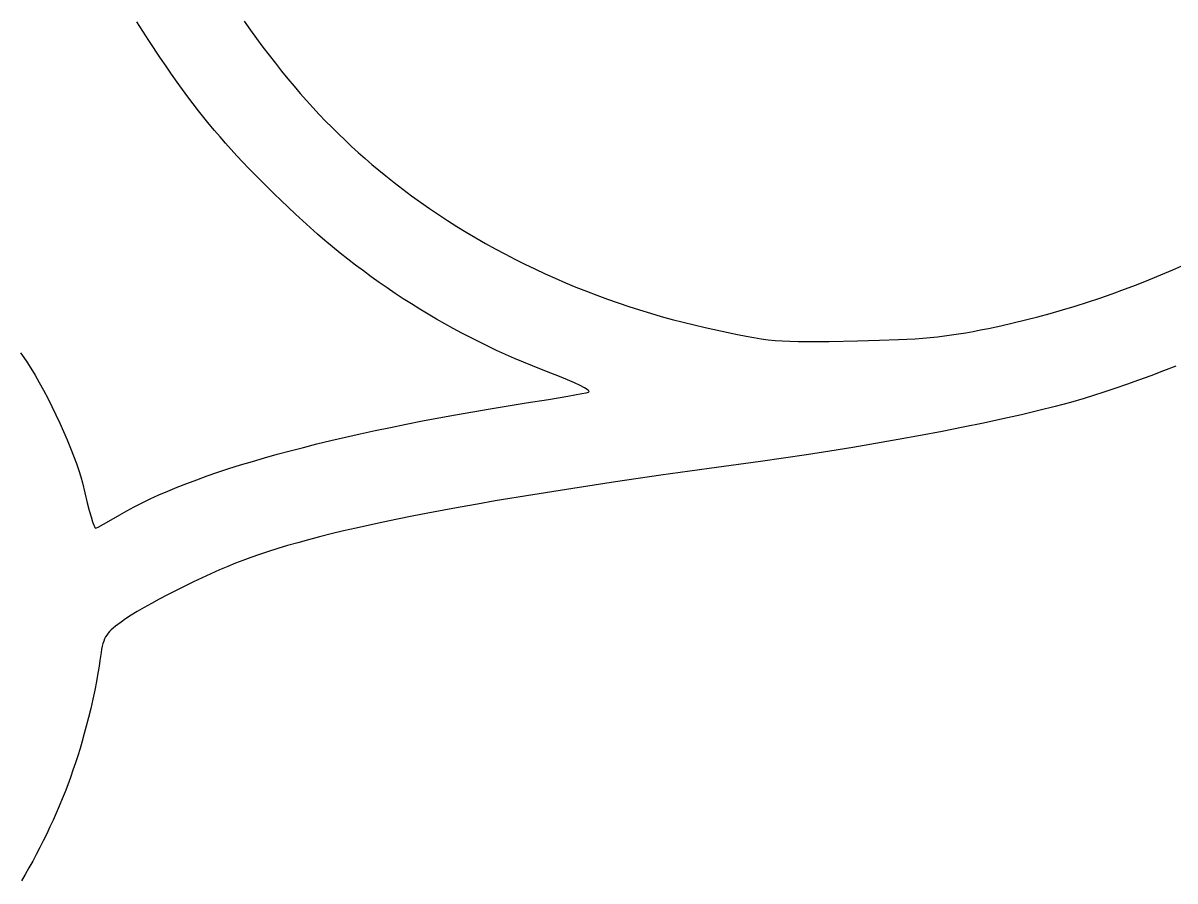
# Model space of a CAD drawing. Extents: x 27 to 7227, y -6929 to 395.
# Drawn here: x 2152 to 4276, y -4849 to -3268 of the extents above; entities that cross this region are included whole.
import ezdxf

# ---------------------------------------------------------------- set-up
doc = ezdxf.new("R2010")
doc.units = 0

msp = doc.modelspace()

# ---------------------------------------------------------------- linework, layer by layer
at = {"layer": 'Layer 1'}
for p, q in [((2383.758625, -3299.904503), (2361.366983, -3265.219991)), ((2559.335692, -3264.045004), (2570.945412, -3280.361815)), ((2570.945412, -3280.361815), (2582.50615, -3296.269205)), ((2405.127079, -3332.054279), (2383.758625, -3299.904503)), ((2582.50615, -3296.269205), (2594.0291, -3311.780689)), ((2594.0291, -3311.780689), (2605.525451, -3326.909784)), ((2415.501734, -3347.275656), (2405.127079, -3332.054279)), ((2605.525451, -3326.909784), (2617.006396, -3341.670007)), ((2425.709539, -3361.979767), (2415.501734, -3347.275656)), ((2617.006396, -3341.670007), (2628.483125, -3356.074875)), ((2435.780144, -3376.205418), (2425.709539, -3361.979767)), ((2445.743198, -3389.991416), (2435.780144, -3376.205418)), ((2628.483125, -3356.074875), (2639.96683, -3370.137904)), ((2639.96683, -3370.137904), (2651.468701, -3383.87261)), ((2455.62835, -3403.376566), (2445.743198, -3389.991416)), ((2651.468701, -3383.87261), (2662.99993, -3397.292511)), ((2662.99993, -3397.292511), (2674.571709, -3410.411123)), ((2465.46525, -3416.399675), (2455.62835, -3403.376566)), ((2475.283546, -3429.099548), (2465.46525, -3416.399675)), ((2674.571709, -3410.411123), (2686.195228, -3423.241963)), ((2485.112888, -3441.514993), (2475.283546, -3429.099548)), ((2686.195228, -3423.241963), (2697.881679, -3435.798547)), ((2697.881679, -3435.798547), (2709.642253, -3448.094392)), ((2494.982924, -3453.684814), (2485.112888, -3441.514993)), ((2504.923305, -3465.647818), (2494.982924, -3453.684814)), ((2709.642253, -3448.094392), (2721.488141, -3460.143016)), ((2721.488141, -3460.143016), (2733.430534, -3471.957933)), ((2514.963678, -3477.442811), (2504.923305, -3465.647818)), ((2525.133694, -3489.108599), (2514.963678, -3477.442811)), ((2733.430534, -3471.957933), (2745.480624, -3483.552662)), ((2535.463002, -3500.683988), (2525.133694, -3489.108599)), ((2545.98125, -3512.207784), (2535.463002, -3500.683988)), ((2745.480624, -3483.552662), (2757.649601, -3494.940718)), ((2757.649601, -3494.940718), (2769.948658, -3506.135619)), ((2556.718088, -3523.718794), (2545.98125, -3512.207784)), ((2567.703165, -3535.255824), (2556.718088, -3523.718794)), ((2769.948658, -3506.135619), (2782.388985, -3517.150881)), ((2782.388985, -3517.150881), (2794.981774, -3528.000021)), ((2590.536633, -3558.563165), (2567.703165, -3535.255824)), ((2794.981774, -3528.000021), (2807.738215, -3538.696555)), ((2807.738215, -3538.696555), (2820.6695, -3549.254)), ((2614.718847, -3582.440258), (2590.536633, -3558.563165)), ((2820.6695, -3549.254), (2836.267627, -3561.650505)), ((2836.267627, -3561.650505), (2852.102078, -3573.835249)), ((2640.487, -3607.19755), (2614.718847, -3582.440258)), ((2852.102078, -3573.835249), (2868.167328, -3585.80576)), ((2868.167328, -3585.80576), (2884.457855, -3597.559568)), ((2653.863019, -3619.822364), (2640.487, -3607.19755)), ((2884.457855, -3597.559568), (2900.968137, -3609.094203)), ((2900.968137, -3609.094203), (2917.692651, -3620.407194)), ((2667.3508, -3632.247339), (2653.863019, -3619.822364)), ((2917.692651, -3620.407194), (2934.625873, -3631.496069)), ((2934.625873, -3631.496069), (2951.762281, -3642.358359)), ((2680.950486, -3644.472621), (2667.3508, -3632.247339)), ((2694.662225, -3656.498356), (2680.950486, -3644.472621)), ((2951.762281, -3642.358359), (2969.096352, -3652.991593)), ((2969.096352, -3652.991593), (2986.622564, -3663.393301)), ((2708.486161, -3668.324687), (2694.662225, -3656.498356)), ((2722.42244, -3679.95176), (2708.486161, -3668.324687)), ((2986.622564, -3663.393301), (3004.335393, -3673.56101)), ((3004.335393, -3673.56101), (3022.229316, -3683.492252)), ((2736.471207, -3691.379721), (2722.42244, -3679.95176)), ((2750.632609, -3702.608714), (2736.471207, -3691.379721)), ((3022.229316, -3683.492252), (3040.298812, -3693.184555)), ((3040.298812, -3693.184555), (3058.538356, -3702.635448)), ((2764.906791, -3713.638885), (2750.632609, -3702.608714)), ((2779.293898, -3724.470378), (2764.906791, -3713.638885)), ((3058.538356, -3702.635448), (3076.942426, -3711.842462)), ((3076.942426, -3711.842462), (3095.5055, -3720.803125)), ((4271.903196, -3722.44851), (4293.871, -3712.76635)), ((2793.794076, -3735.103339), (2779.293898, -3724.470378)), ((2808.407471, -3745.537912), (2793.794076, -3735.103339)), ((3095.5055, -3720.803125), (3114.222054, -3729.514967)), ((3114.222054, -3729.514967), (3133.086566, -3737.975516)), ((3133.086566, -3737.975516), (3152.093513, -3746.182303)), ((4227.479215, -3740.952416), (4249.766787, -3731.845804)), ((4249.766787, -3731.845804), (4271.903196, -3722.44851)), ((2823.134227, -3755.774244), (2808.407471, -3745.537912)), ((2837.974491, -3765.812479), (2823.134227, -3755.774244)), ((3152.093513, -3746.182303), (3171.237371, -3754.132857)), ((3171.237371, -3754.132857), (3190.512619, -3761.824707)), ((4159.883939, -3766.470036), (4182.520349, -3758.270345)), ((4182.520349, -3758.270345), (4205.057922, -3749.762534)), ((4205.057922, -3749.762534), (4227.479215, -3740.952416)), ((2852.928409, -3775.652761), (2837.974491, -3765.812479)), ((2867.996125, -3785.295237), (2852.928409, -3775.652761)), ((3190.512619, -3761.824707), (3209.913733, -3769.255383)), ((3209.913733, -3769.255383), (3229.43519, -3776.422413)), ((3229.43519, -3776.422413), (3249.071469, -3783.323328)), ((4114.384375, -3781.9218), (4137.166134, -3774.355792)), ((4137.166134, -3774.355792), (4159.883939, -3766.470036)), ((2883.177785, -3794.740052), (2867.996125, -3785.295237)), ((2898.473536, -3803.98735), (2883.177785, -3794.740052)), ((3249.071469, -3783.323328), (3268.817045, -3789.955656)), ((3268.817045, -3789.955656), (3288.666396, -3796.316927)), ((3288.666396, -3796.316927), (3308.613999, -3802.404671)), ((4045.829795, -3802.643206), (4068.698764, -3796.071321)), ((4068.698764, -3796.071321), (4091.556104, -3789.162248)), ((4091.556104, -3789.162248), (4114.384375, -3781.9218)), ((2913.883522, -3813.037276), (2898.473536, -3803.98735)), ((2929.407889, -3821.889977), (2913.883522, -3813.037276)), ((2945.046782, -3830.545596), (2929.407889, -3821.889977)), ((3308.613999, -3802.404671), (3328.654332, -3808.216416)), ((3328.654332, -3808.216416), (3348.781871, -3813.749692)), ((3348.781871, -3813.749692), (3368.991094, -3819.002029)), ((3368.991094, -3819.002029), (3389.276478, -3823.970955)), ((3954.58648, -3825.442604), (3977.327541, -3820.277603)), ((3977.327541, -3820.277603), (4000.126742, -3814.752161)), ((4000.126742, -3814.752161), (4022.966641, -3808.872091)), ((4022.966641, -3808.872091), (4045.829795, -3802.643206)), ((2960.800348, -3839.004279), (2945.046782, -3830.545596)), ((2976.668731, -3847.266171), (2960.800348, -3839.004279)), ((3389.276478, -3823.970955), (3409.6325, -3828.654)), ((3409.6325, -3828.654), (3451.690389, -3837.817765)), ((3451.690389, -3837.817765), (3469.187568, -3841.513076)), ((3469.187568, -3841.513076), (3484.902297, -3844.665397)), ((3837.986586, -3845.757161), (3851.037131, -3844.22198)), ((3851.037131, -3844.22198), (3863.964427, -3842.48681)), ((3863.964427, -3842.48681), (3876.916141, -3840.535374)), ((3876.916141, -3840.535374), (3890.039938, -3838.351393)), ((3890.039938, -3838.351393), (3903.483486, -3835.918589)), ((3903.483486, -3835.918589), (3917.394451, -3833.220684)), ((3917.394451, -3833.220684), (3931.9205, -3830.2414)), ((3931.9205, -3830.2414), (3931.921, -3830.24135)), ((3931.921, -3830.24135), (3954.58648, -3825.442604)), ((2992.652078, -3855.331417), (2976.668731, -3847.266171)), ((3008.750534, -3863.200163), (2992.652078, -3855.331417)), ((3024.964244, -3870.872553), (3008.750534, -3863.200163)), ((3484.902297, -3844.665397), (3499.263622, -3847.310773)), ((3499.263622, -3847.310773), (3512.700588, -3849.485249)), ((3512.700588, -3849.485249), (3525.64224, -3851.224868)), ((3525.64224, -3851.224868), (3538.517625, -3852.565675)), ((3538.517625, -3852.565675), (3551.755787, -3853.543714)), ((3551.755787, -3853.543714), (3565.785771, -3854.195029)), ((3565.785771, -3854.195029), (3581.036624, -3854.555665)), ((3581.036624, -3854.555665), (3597.937391, -3854.661666)), ((3597.937391, -3854.661666), (3616.917116, -3854.549075)), ((3616.917116, -3854.549075), (3638.404846, -3854.253938)), ((3638.404846, -3854.253938), (3690.6205, -3853.2602)), ((3690.6205, -3853.2602), (3730.777811, -3852.271113)), ((3730.777811, -3852.271113), (3765.716797, -3851.002973)), ((3765.716797, -3851.002973), (3781.598585, -3850.223562)), ((3781.598585, -3850.223562), (3796.618791, -3849.325554)), ((3796.618791, -3849.325554), (3810.925082, -3848.29267)), ((3810.925082, -3848.29267), (3824.665125, -3847.108631)), ((3824.665125, -3847.108631), (3837.986586, -3845.757161)), ((2146.888028, -3875.289946), (2152.905078, -3883.73237)), ((2152.905078, -3883.73237), (2158.6813, -3892.15255)), ((3041.293354, -3878.348732), (3024.964244, -3870.872553)), ((3057.73801, -3885.628846), (3041.293354, -3878.348732)), ((3074.298357, -3892.71304), (3057.73801, -3885.628846)), ((2158.6813, -3892.15255), (2166.223282, -3903.857445)), ((2166.223282, -3903.857445), (2173.922231, -3916.549486)), ((3090.97454, -3899.601458), (3074.298357, -3892.71304)), ((3107.766706, -3906.294247), (3090.97454, -3899.601458)), ((3124.675, -3912.79155), (3107.766706, -3906.294247)), ((4277.50005, -3899.987788), (4254.412526, -3908.878126)), ((2173.922231, -3916.549486), (2181.711873, -3930.08101)), ((3140.926707, -3918.980305), (3124.675, -3912.79155)), ((3155.569217, -3924.945826), (3140.926707, -3918.980305)), ((3168.332778, -3930.539282), (3155.569217, -3924.945826)), ((4208.642102, -3925.910025), (4186.454519, -3933.858577)), ((4231.377324, -3917.55104), (4208.642102, -3925.910025)), ((4254.412526, -3908.878126), (4231.377324, -3917.55104)), ((2181.711873, -3930.08101), (2189.525933, -3944.304353)), ((2189.525933, -3944.304353), (2197.298137, -3959.07185)), ((3156.028, -3955.257219), (3181.899375, -3950.593923)), ((3178.947637, -3935.611844), (3168.332778, -3930.539282)), ((3187.144042, -3940.014681), (3178.947637, -3935.611844)), ((3181.899375, -3950.593923), (3190.100453, -3948.894789)), ((3190.251026, -3941.918444), (3187.144042, -3940.014681)), ((3190.100453, -3948.894789), (3194.525, -3947.71655)), ((3192.652239, -3943.598965), (3190.251026, -3941.918444)), ((3194.313962, -3945.037639), (3192.652239, -3943.598965)), ((3195.202476, -3946.215864), (3194.313962, -3945.037639)), ((3194.525, -3947.71655), (3195.011719, -3947.454163)), ((3195.011719, -3947.454163), (3195.284062, -3947.115036)), ((3195.346242, -3946.701494), (3195.202476, -3946.215864)), ((3195.284062, -3947.115036), (3195.346242, -3946.701494)), ((4144.712904, -3948.138359), (4125.65419, -3954.276581)), ((4165.062233, -3941.300189), (4144.712904, -3948.138359)), ((4186.454519, -3933.858577), (4165.062233, -3941.300189)), ((2197.298137, -3959.07185), (2204.962209, -3974.235837)), ((3045.959057, -3972.955273), (3079.431, -3967.56035)), ((3079.431, -3967.56035), (3120.631625, -3961.11113)), ((3120.631625, -3961.11113), (3156.028, -3955.257219)), ((4082.847074, -3966.858411), (4055.040795, -3974.267065)), ((4108.13375, -3959.61835), (4082.847074, -3966.858411)), ((4125.65419, -3954.276581), (4108.13375, -3959.61835)), ((2204.962209, -3974.235837), (2212.451876, -3989.64865)), ((2212.451876, -3989.64865), (2219.700862, -4005.162625)), ((2918.349945, -3995.267477), (2949.305773, -3989.580711)), ((2949.305773, -3989.580711), (2980.894119, -3983.966035)), ((2980.894119, -3983.966035), (3013.112655, -3978.424028)), ((3013.112655, -3978.424028), (3045.959057, -3972.955273)), ((3992.655422, -3989.445972), (3958.469325, -3997.144135)), ((4024.911411, -3981.808267), (3992.655422, -3989.445972)), ((4055.040795, -3974.267065), (4024.911411, -3981.808267)), ((2219.700862, -4005.162625), (2226.642894, -4020.630098)), ((2800.898305, -4018.723797), (2829.300812, -4012.754491)), ((2829.300812, -4012.754491), (2858.345139, -4006.854948)), ((2858.345139, -4006.854948), (2888.028958, -4001.025749)), ((2888.028958, -4001.025749), (2918.349945, -3995.267477)), ((3885.092803, -4012.577656), (3846.295375, -4020.240925)), ((3922.549619, -4004.866711), (3885.092803, -4012.577656)), ((3958.469325, -3997.144135), (3922.549619, -4004.866711)), ((2226.642894, -4020.630098), (2233.211696, -4035.903404)), ((2719.564945, -4037.044481), (2746.028046, -4030.869373)), ((2746.028046, -4030.869373), (2773.13994, -4024.762285)), ((2773.13994, -4024.762285), (2800.898305, -4018.723797)), ((3765.464678, -4035.280254), (3723.824406, -4042.584225)), ((3806.353834, -4027.820473), (3765.464678, -4035.280254)), ((3846.295375, -4020.240925), (3806.353834, -4027.820473)), ((2233.211696, -4035.903404), (2239.340993, -4050.834879)), ((2239.340993, -4050.834879), (2244.964511, -4065.276859)), ((2620.247, -4062.413475), (2644.091667, -4055.972105)), ((2644.091667, -4055.972105), (2668.594431, -4049.596428)), ((2668.594431, -4049.596428), (2693.752965, -4043.287026)), ((2693.752965, -4043.287026), (2719.564945, -4037.044481)), ((3639.076507, -4056.580556), (3596.361877, -4063.200825)), ((3681.629516, -4049.696341), (3639.076507, -4056.580556)), ((3723.824406, -4042.584225), (3681.629516, -4049.696341)), ((2244.964511, -4065.276859), (2250.015975, -4079.081681)), ((2552.684832, -4082.125935), (2574.541257, -4075.490971)), ((2574.541257, -4075.490971), (2597.062755, -4068.919958)), ((2597.062755, -4068.919958), (2620.247, -4062.413475)), ((3511.23375, -4075.50535), (3416.803041, -4088.421228)), ((3553.682125, -4069.521105), (3511.23375, -4075.50535)), ((3596.361877, -4063.200825), (3553.682125, -4069.521105)), ((2250.015975, -4079.081681), (2254.429112, -4092.101679)), ((2254.429112, -4092.101679), (2258.137645, -4104.18919)), ((2491.129247, -4102.408708), (2510.976501, -4095.585384)), ((2510.976501, -4095.585384), (2531.495805, -4088.824266)), ((2531.495805, -4088.824266), (2552.684832, -4082.125935)), ((3416.803041, -4088.421228), (3327.772018, -4100.995266)), ((2258.137645, -4104.18919), (2261.0753, -4115.19655)), ((2261.0753, -4115.19655), (2270.166247, -4151.659448)), ((2435.643033, -4123.246099), (2453.460187, -4116.239647)), ((2453.460187, -4116.239647), (2471.956367, -4109.293656)), ((2471.956367, -4109.293656), (2491.129247, -4102.408708)), ((3243.977895, -4113.257694), (3165.257891, -4125.238741)), ((3327.772018, -4100.995266), (3243.977895, -4113.257694)), ((2386.288977, -4144.622411), (2402.055102, -4137.438062)), ((2402.055102, -4137.438062), (2418.507229, -4130.312431)), ((2418.507229, -4130.312431), (2435.643033, -4123.246099)), ((3091.44922, -4136.968637), (3022.3891, -4148.477614)), ((3165.257891, -4125.238741), (3091.44922, -4136.968637)), ((2270.166247, -4151.659448), (2273.953621, -4165.984163)), ((2343.129864, -4166.521946), (2356.824032, -4159.164934)), ((2356.824032, -4159.164934), (2371.211178, -4151.864895)), ((2371.211178, -4151.864895), (2386.288977, -4144.622411)), ((2957.914746, -4159.7959), (2927.346362, -4165.39298)), ((2989.588876, -4154.158704), (2957.914746, -4159.7959)), ((3022.3891, -4148.477614), (2989.588876, -4154.158704)), ((2273.953621, -4165.984163), (2277.248, -4177.704387)), ((2277.248, -4177.704387), (2280.058685, -4186.820119)), ((2300.167537, -4191.297387), (2314.033358, -4183.471523)), ((2314.033358, -4183.471523), (2330.1316, -4173.93415)), ((2330.131, -4173.93535), (2343.129864, -4166.521946)), ((2330.1316, -4173.93415), (2330.131, -4173.93535)), ((2842.072203, -4181.98132), (2815.723322, -4187.455728)), ((2869.445438, -4176.481912), (2842.072203, -4181.98132)), ((2897.863375, -4170.953725), (2869.445438, -4176.481912)), ((2927.346362, -4165.39298), (2897.863375, -4170.953725)), ((2280.058685, -4186.820119), (2282.394978, -4193.331358)), ((2282.394978, -4193.331358), (2283.388135, -4195.610292)), ((2283.388135, -4195.610292), (2284.266182, -4197.238102)), ((2284.266182, -4197.238102), (2285.030283, -4198.214788)), ((2285.030283, -4198.214788), (2285.6816, -4198.54035)), ((2285.6816, -4198.54035), (2287.135775, -4198.036505)), ((2287.135775, -4198.036505), (2290.171248, -4196.593183)), ((2290.171248, -4196.593183), (2300.167537, -4191.297387)), ((2742.619323, -4203.766738), (2720.164378, -4209.178933)), ((2766.01723, -4198.344658), (2742.619323, -4203.766738)), ((2790.378447, -4192.908914), (2766.01723, -4198.344658)), ((2815.723322, -4187.455728), (2790.378447, -4192.908914)), ((2658.253835, -4225.393995), (2639.367259, -4230.804437)), ((2678.001982, -4219.988783), (2658.253835, -4225.393995)), ((2698.632047, -4214.585022), (2678.001982, -4219.988783)), ((2720.164378, -4209.178933), (2698.632047, -4214.585022)), ((2587.67347, -4247.104929), (2572.029695, -4252.574078)), ((2604.097424, -4241.656125), (2587.67347, -4247.104929)), ((2621.321904, -4236.223887), (2604.097424, -4241.656125)), ((2639.367259, -4230.804437), (2621.321904, -4236.223887)), ((2529.0994, -4269.227896), (2513.946644, -4275.684282)), ((2543.556851, -4263.327293), (2529.0994, -4269.227896)), ((2557.14575, -4258.06735), (2543.556851, -4263.327293)), ((2572.029695, -4252.574078), (2557.14575, -4258.06735)), ((2482.248198, -4289.924882), (2466.048998, -4297.539337)), ((2498.271828, -4282.61157), (2482.248198, -4289.924882)), ((2513.946644, -4275.684282), (2498.271828, -4282.61157)), ((2449.847475, -4305.370057), (2433.816875, -4313.332163)), ((2466.048998, -4297.539337), (2449.847475, -4305.370057)), ((2402.961424, -4329.311011), (2388.483064, -4337.157996)), ((2418.130443, -4321.340774), (2402.961424, -4329.311011)), ((2433.816875, -4313.332163), (2418.130443, -4321.340774)), ((2362.291305, -4352.142689), (2350.924396, -4359.11064)), ((2374.868609, -4344.796848), (2362.291305, -4352.142689)), ((2388.483064, -4337.157996), (2374.868609, -4344.796848)), ((2332.51475, -4371.57335), (2322.411491, -4379.231795)), ((2340.94113, -4365.61582), (2332.51475, -4371.57335)), ((2350.924396, -4359.11064), (2340.94113, -4365.61582)), ((2305.963855, -4395.692021), (2303.840538, -4399.15615)), ((2308.418549, -4392.390673), (2305.963855, -4395.692021)), ((2311.247639, -4389.173042), (2308.418549, -4392.390673)), ((2314.494145, -4385.960063), (2311.247639, -4389.173042)), ((2318.201089, -4382.672669), (2314.494145, -4385.960063)), ((2322.411491, -4379.231795), (2318.201089, -4382.672669)), ((2297.800611, -4416.221788), (2296.688863, -4421.685803)), ((2299.028632, -4411.315879), (2297.800611, -4416.221788)), ((2300.415946, -4406.889014), (2299.028632, -4411.315879)), ((2302.005575, -4402.862126), (2300.415946, -4406.889014)), ((2303.840538, -4399.15615), (2302.005575, -4402.862126)), ((2295.650367, -4427.786992), (2293.62105, -4442.21715)), ((2296.688863, -4421.685803), (2295.650367, -4427.786992)), ((2292.073858, -4453.035093), (2289.875542, -4466.104061)), ((2293.62105, -4442.21715), (2292.073858, -4453.035093)), ((2287.119121, -4480.921764), (2283.897613, -4496.985913)), ((2289.875542, -4466.104061), (2287.119121, -4480.921764)), ((2283.897613, -4496.985913), (2280.304033, -4513.794215)), ((2280.304033, -4513.794215), (2276.431402, -4530.844383)), ((2276.431402, -4530.844383), (2272.372735, -4547.634124)), ((2268.22105, -4563.66115), (2264.594217, -4577.327416)), ((2272.372735, -4547.634124), (2268.22105, -4563.66115)), ((2264.594217, -4577.327416), (2260.784129, -4590.940468)), ((2256.792401, -4604.498256), (2252.620651, -4617.998725)), ((2260.784129, -4590.940468), (2256.792401, -4604.498256)), ((2252.620651, -4617.998725), (2248.270496, -4631.439822)), ((2243.743552, -4644.819495), (2239.041437, -4658.135691)), ((2248.270496, -4631.439822), (2243.743552, -4644.819495)), ((2234.165768, -4671.386357), (2229.118161, -4684.56944)), ((2239.041437, -4658.135691), (2234.165768, -4671.386357)), ((2229.118161, -4684.56944), (2223.900233, -4697.682886)), ((2218.513602, -4710.724644), (2212.959884, -4723.692659)), ((2223.900233, -4697.682886), (2218.513602, -4710.724644)), ((2207.240696, -4736.58488), (2201.357655, -4749.399253)), ((2212.959884, -4723.692659), (2207.240696, -4736.58488)), ((2201.357655, -4749.399253), (2195.312377, -4762.133725)), ((2189.106481, -4774.786244), (2182.741583, -4787.354756)), ((2195.312377, -4762.133725), (2189.106481, -4774.786244)), ((2176.219299, -4799.837208), (2169.541247, -4812.231548)), ((2182.741583, -4787.354756), (2176.219299, -4799.837208)), ((2169.541247, -4812.231548), (2162.709044, -4824.535723)), ((2155.724306, -4836.747679), (2148.58865, -4848.865364)), ((2162.709044, -4824.535723), (2155.724306, -4836.747679))]:
    msp.add_line(p, q, dxfattribs=at)

doc.saveas('drawing.dxf')
